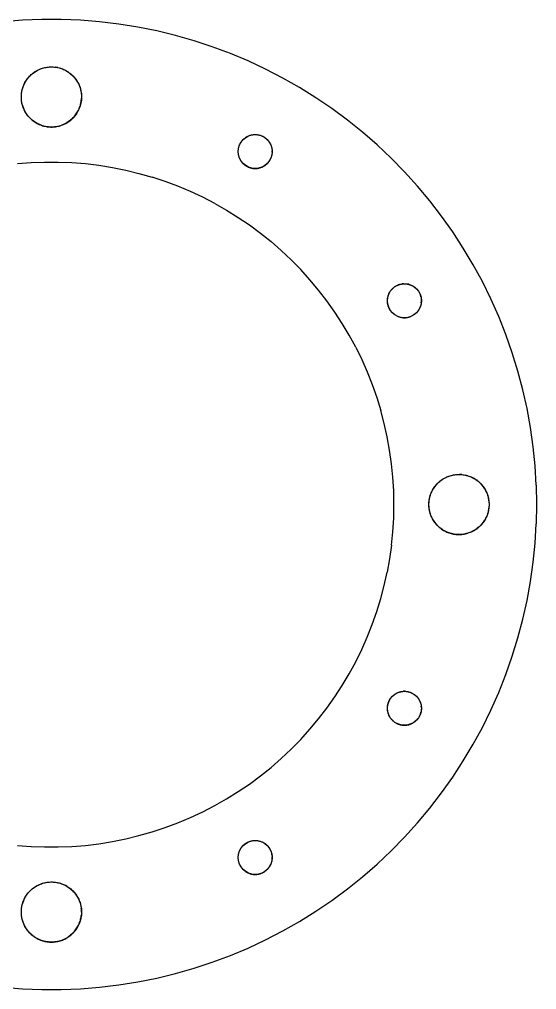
# Model space of a CAD drawing. Header units: millimetres. Extents: x -65 to 200, y -225 to 50.
# Drawn here: x -3.3 to 50, y -50 to 50 of the extents above; entities that cross this region are included whole.
import ezdxf

# ---------------------------------------------------------------- set-up
doc = ezdxf.new("R2010")
doc.units = ezdxf.units.MM
doc.layers.add('TOP_XY', color=7, linetype='Continuous')

msp = doc.modelspace()

# ---------------------------------------------------------------- linework, layer by layer
for centre, radius in [((0, 42), 3.1), ((21, 36.373), 1.75), ((36.373, 21), 1.75), ((42, 0), 3.1), ((36.373, -21), 1.75), ((21, -36.373), 1.75), ((0, -42), 3.1)]:
    msp.add_circle(centre, radius)
at = {"layer": 'TOP_XY'}
for p, q in [((-0.994, 49.99), (-2.981, 49.911)), ((0.994, 49.99), (-0.994, 49.99)), ((2.981, 49.911), (0.994, 49.99)), ((-2.981, 49.911), (-4.963, 49.753)), ((4.963, 49.753), (2.981, 49.911)), ((6.937, 49.516), (4.963, 49.753)), ((8.9, 49.202), (6.937, 49.516)), ((10.849, 48.809), (8.9, 49.202)), ((12.781, 48.339), (10.849, 48.809)), ((14.693, 47.793), (12.781, 48.339)), ((16.581, 47.171), (14.693, 47.793)), ((18.443, 46.474), (16.581, 47.171)), ((20.276, 45.704), (18.443, 46.474)), ((-0.911, 44.963), (-0.792, 44.997)), ((-0.792, 44.997), (-0.673, 45.026)), ((-0.673, 45.026), (-0.552, 45.05)), ((-0.552, 45.05), (-0.43, 45.07)), ((-0.43, 45.07), (-0.308, 45.085)), ((-0.308, 45.085), (-0.185, 45.094)), ((-0.185, 45.094), (-0.062, 45.099)), ((-0.062, 45.099), (0.062, 45.099)), ((0.062, 45.099), (0.185, 45.094)), ((0.185, 45.094), (0.308, 45.085)), ((0.308, 45.085), (0.43, 45.07)), ((0.552, 45.05), (0.43, 45.07)), ((0.673, 45.026), (0.552, 45.05)), ((0.673, 45.026), (0.792, 44.997)), ((0.792, 44.997), (0.911, 44.963)), ((22.077, 44.862), (20.276, 45.704)), ((-2.418, 43.94), (-2.339, 44.034)), ((-2.339, 44.034), (-2.256, 44.126)), ((-2.256, 44.126), (-2.17, 44.214)), ((-2.17, 44.214), (-2.08, 44.298)), ((-2.08, 44.298), (-1.987, 44.379)), ((-1.987, 44.379), (-1.891, 44.456)), ((-1.891, 44.456), (-1.792, 44.53)), ((-1.792, 44.53), (-1.69, 44.599)), ((-1.69, 44.599), (-1.585, 44.664)), ((-1.585, 44.664), (-1.478, 44.725)), ((-1.478, 44.725), (-1.369, 44.781)), ((-1.369, 44.781), (-1.257, 44.834)), ((-1.257, 44.834), (-1.143, 44.881)), ((-1.143, 44.881), (-1.028, 44.925)), ((-1.028, 44.925), (-0.911, 44.963)), ((0.911, 44.963), (1.028, 44.925)), ((1.028, 44.925), (1.143, 44.881)), ((1.143, 44.881), (1.257, 44.834)), ((1.257, 44.834), (1.369, 44.781)), ((1.369, 44.781), (1.478, 44.725)), ((1.478, 44.725), (1.585, 44.664)), ((1.585, 44.664), (1.69, 44.599)), ((1.69, 44.599), (1.792, 44.53)), ((1.792, 44.53), (1.891, 44.456)), ((1.891, 44.456), (1.987, 44.379)), ((1.987, 44.379), (2.08, 44.298)), ((2.08, 44.298), (2.17, 44.214)), ((2.17, 44.214), (2.256, 44.126)), ((2.256, 44.126), (2.339, 44.034)), ((2.339, 44.034), (2.418, 43.94)), ((23.843, 43.949), (22.077, 44.862)), ((-2.944, 42.97), (-2.904, 43.086)), ((-2.904, 43.086), (-2.858, 43.201)), ((-2.858, 43.201), (-2.808, 43.313)), ((-2.808, 43.313), (-2.754, 43.424)), ((-2.754, 43.424), (-2.695, 43.532)), ((-2.695, 43.532), (-2.632, 43.638)), ((-2.632, 43.638), (-2.565, 43.741)), ((-2.565, 43.741), (-2.493, 43.842)), ((-2.493, 43.842), (-2.418, 43.94)), ((2.418, 43.94), (2.493, 43.842)), ((2.493, 43.842), (2.565, 43.741)), ((2.565, 43.741), (2.632, 43.638)), ((2.632, 43.638), (2.695, 43.532)), ((2.695, 43.532), (2.754, 43.424)), ((2.754, 43.424), (2.808, 43.313)), ((2.808, 43.313), (2.858, 43.201)), ((2.858, 43.201), (2.904, 43.086)), ((2.904, 43.086), (2.944, 42.97)), ((25.572, 42.966), (23.843, 43.949)), ((-3.1, 42), (-3.098, 42.123)), ((-3.098, 41.877), (-3.1, 42)), ((-3.098, 42.123), (-3.09, 42.246)), ((-3.09, 42.246), (-3.078, 42.369)), ((-3.078, 42.369), (-3.061, 42.491)), ((-3.061, 42.491), (-3.039, 42.612)), ((-3.039, 42.612), (-3.012, 42.733)), ((-3.012, 42.733), (-2.981, 42.852)), ((-2.981, 42.852), (-2.944, 42.97)), ((2.944, 42.97), (2.981, 42.852)), ((2.981, 42.852), (3.012, 42.733)), ((3.012, 42.733), (3.039, 42.612)), ((3.039, 42.612), (3.061, 42.491)), ((3.061, 42.491), (3.078, 42.369)), ((3.078, 42.369), (3.09, 42.246)), ((3.09, 42.246), (3.098, 42.123)), ((3.098, 42.123), (3.1, 42)), ((3.1, 42), (3.098, 41.877)), ((27.26, 41.915), (25.572, 42.966)), ((-3.09, 41.754), (-3.098, 41.877)), ((-3.078, 41.631), (-3.09, 41.754)), ((-3.061, 41.509), (-3.078, 41.631)), ((-3.039, 41.388), (-3.061, 41.509)), ((-3.012, 41.267), (-3.039, 41.388)), ((-2.981, 41.148), (-3.012, 41.267)), ((-2.944, 41.03), (-2.981, 41.148)), ((-2.904, 40.914), (-2.944, 41.03)), ((2.904, 40.914), (2.944, 41.03)), ((2.944, 41.03), (2.981, 41.148)), ((2.981, 41.148), (3.012, 41.267)), ((3.012, 41.267), (3.039, 41.388)), ((3.039, 41.388), (3.061, 41.509)), ((3.061, 41.509), (3.078, 41.631)), ((3.078, 41.631), (3.09, 41.754)), ((3.09, 41.754), (3.098, 41.877)), ((28.905, 40.799), (27.26, 41.915)), ((-2.858, 40.799), (-2.904, 40.914)), ((-2.808, 40.687), (-2.858, 40.799)), ((-2.754, 40.576), (-2.808, 40.687)), ((-2.695, 40.468), (-2.754, 40.576)), ((-2.632, 40.362), (-2.695, 40.468)), ((-2.565, 40.259), (-2.632, 40.362)), ((-2.493, 40.158), (-2.565, 40.259)), ((-2.418, 40.06), (-2.493, 40.158)), ((-2.339, 39.966), (-2.418, 40.06)), ((2.339, 39.966), (2.418, 40.06)), ((2.418, 40.06), (2.493, 40.158)), ((2.493, 40.158), (2.565, 40.259)), ((2.565, 40.259), (2.632, 40.362)), ((2.632, 40.362), (2.695, 40.468)), ((2.695, 40.468), (2.754, 40.576)), ((2.754, 40.576), (2.808, 40.687)), ((2.808, 40.687), (2.858, 40.799)), ((2.858, 40.799), (2.904, 40.914)), ((30.504, 39.617), (28.905, 40.799)), ((-2.256, 39.874), (-2.339, 39.966)), ((-2.256, 39.874), (-2.17, 39.786)), ((-2.17, 39.786), (-2.08, 39.702)), ((-2.08, 39.702), (-1.987, 39.621)), ((-1.987, 39.621), (-1.891, 39.544)), ((-1.891, 39.544), (-1.792, 39.47)), ((-1.792, 39.47), (-1.69, 39.401)), ((-1.69, 39.401), (-1.585, 39.336)), ((-1.585, 39.336), (-1.478, 39.275)), ((-1.478, 39.275), (-1.369, 39.219)), ((-1.369, 39.219), (-1.257, 39.166)), ((-1.257, 39.166), (-1.143, 39.119)), ((-1.143, 39.119), (-1.028, 39.075)), ((-1.028, 39.075), (-0.911, 39.037)), ((-0.911, 39.037), (-0.792, 39.003)), ((-0.792, 39.003), (-0.673, 38.974)), ((0.673, 38.974), (0.792, 39.003)), ((0.792, 39.003), (0.911, 39.037)), ((0.911, 39.037), (1.028, 39.075)), ((1.028, 39.075), (1.143, 39.119)), ((1.143, 39.119), (1.257, 39.166)), ((1.257, 39.166), (1.369, 39.219)), ((1.369, 39.219), (1.478, 39.275)), ((1.478, 39.275), (1.585, 39.336)), ((1.585, 39.336), (1.69, 39.401)), ((1.69, 39.401), (1.792, 39.47)), ((1.792, 39.47), (1.891, 39.544)), ((1.891, 39.544), (1.987, 39.621)), ((1.987, 39.621), (2.08, 39.702)), ((2.08, 39.702), (2.17, 39.786)), ((2.17, 39.786), (2.256, 39.874)), ((2.256, 39.874), (2.339, 39.966)), ((32.055, 38.373), (30.504, 39.617)), ((-0.673, 38.974), (-0.552, 38.95)), ((-0.552, 38.95), (-0.43, 38.93)), ((-0.43, 38.93), (-0.308, 38.915)), ((-0.308, 38.915), (-0.185, 38.906)), ((-0.185, 38.906), (-0.062, 38.901)), ((-0.062, 38.901), (0.062, 38.901)), ((0.062, 38.901), (0.185, 38.906)), ((0.185, 38.906), (0.308, 38.915)), ((0.308, 38.915), (0.43, 38.93)), ((0.43, 38.93), (0.552, 38.95)), ((0.552, 38.95), (0.673, 38.974)), ((20.29, 37.973), (20.354, 38)), ((20.354, 38), (20.42, 38.024)), ((20.42, 38.024), (20.486, 38.046)), ((20.486, 38.046), (20.553, 38.065)), ((20.553, 38.065), (20.62, 38.081)), ((20.62, 38.081), (20.689, 38.095)), ((20.689, 38.095), (20.757, 38.106)), ((20.757, 38.106), (20.826, 38.114)), ((20.826, 38.114), (20.896, 38.12)), ((20.896, 38.12), (20.965, 38.123)), ((20.965, 38.123), (21.035, 38.123)), ((21.035, 38.123), (21.104, 38.12)), ((21.104, 38.12), (21.174, 38.114)), ((21.174, 38.114), (21.243, 38.106)), ((21.243, 38.106), (21.311, 38.095)), ((21.311, 38.095), (21.38, 38.081)), ((21.38, 38.081), (21.447, 38.065)), ((21.447, 38.065), (21.514, 38.046)), ((21.514, 38.046), (21.58, 38.024)), ((21.58, 38.024), (21.646, 38)), ((21.646, 38), (21.71, 37.973)), ((33.555, 37.068), (32.055, 38.373)), ((19.361, 36.986), (19.387, 37.051)), ((19.387, 37.051), (19.415, 37.114)), ((19.415, 37.114), (19.446, 37.177)), ((19.446, 37.177), (19.479, 37.238)), ((19.479, 37.238), (19.514, 37.298)), ((19.514, 37.298), (19.552, 37.356)), ((19.552, 37.356), (19.592, 37.413)), ((19.592, 37.413), (19.635, 37.468)), ((19.635, 37.468), (19.68, 37.521)), ((19.68, 37.521), (19.726, 37.573)), ((19.726, 37.573), (19.775, 37.623)), ((19.775, 37.623), (19.826, 37.67)), ((19.826, 37.67), (19.878, 37.716)), ((19.878, 37.716), (19.932, 37.76)), ((19.932, 37.76), (19.988, 37.801)), ((19.988, 37.801), (20.046, 37.84)), ((20.046, 37.84), (20.105, 37.877)), ((20.105, 37.877), (20.165, 37.911)), ((20.165, 37.911), (20.227, 37.943)), ((20.227, 37.943), (20.29, 37.973)), ((21.71, 37.973), (21.773, 37.943)), ((21.773, 37.943), (21.835, 37.911)), ((21.835, 37.911), (21.895, 37.877)), ((21.895, 37.877), (21.954, 37.84)), ((21.954, 37.84), (22.012, 37.801)), ((22.012, 37.801), (22.068, 37.76)), ((22.068, 37.76), (22.122, 37.716)), ((22.122, 37.716), (22.174, 37.67)), ((22.174, 37.67), (22.225, 37.623)), ((22.225, 37.623), (22.274, 37.573)), ((22.274, 37.573), (22.32, 37.521)), ((22.32, 37.521), (22.365, 37.468)), ((22.365, 37.468), (22.408, 37.413)), ((22.408, 37.413), (22.448, 37.356)), ((22.448, 37.356), (22.486, 37.298)), ((22.486, 37.298), (22.521, 37.238)), ((22.521, 37.238), (22.554, 37.177)), ((22.554, 37.177), (22.585, 37.114)), ((22.585, 37.114), (22.613, 37.051)), ((22.613, 37.051), (22.639, 36.986)), ((35.002, 35.705), (33.555, 37.068)), ((19.25, 36.373), (19.251, 36.443)), ((19.251, 36.303), (19.25, 36.373)), ((19.251, 36.443), (19.256, 36.512)), ((19.256, 36.234), (19.251, 36.303)), ((19.256, 36.512), (19.262, 36.581)), ((19.262, 36.165), (19.256, 36.234)), ((19.262, 36.581), (19.272, 36.65)), ((19.272, 36.096), (19.262, 36.165)), ((19.272, 36.65), (19.284, 36.719)), ((19.284, 36.027), (19.272, 36.096)), ((19.284, 36.719), (19.3, 36.787)), ((19.3, 35.959), (19.284, 36.027)), ((19.3, 36.787), (19.317, 36.854)), ((19.317, 36.854), (19.338, 36.92)), ((19.338, 36.92), (19.361, 36.986)), ((22.639, 36.986), (22.662, 36.92)), ((22.662, 36.92), (22.683, 36.854)), ((22.683, 36.854), (22.7, 36.787)), ((22.7, 36.787), (22.716, 36.719)), ((22.716, 36.027), (22.7, 35.959)), ((22.716, 36.719), (22.728, 36.65)), ((22.728, 36.096), (22.716, 36.027)), ((22.728, 36.65), (22.738, 36.581)), ((22.738, 36.165), (22.728, 36.096)), ((22.738, 36.581), (22.744, 36.512)), ((22.744, 36.234), (22.738, 36.165)), ((22.744, 36.512), (22.749, 36.443)), ((22.749, 36.303), (22.744, 36.234)), ((22.75, 36.373), (22.749, 36.443)), ((22.749, 36.303), (22.75, 36.373)), ((-3.504, 35.126), (-2.104, 35.237)), ((-2.104, 35.237), (-0.702, 35.293)), ((-0.702, 35.293), (0.702, 35.293)), ((0.702, 35.293), (2.104, 35.237)), ((2.104, 35.237), (3.504, 35.126)), ((3.504, 35.126), (4.897, 34.959)), ((19.317, 35.892), (19.3, 35.959)), ((19.338, 35.826), (19.317, 35.892)), ((19.361, 35.76), (19.338, 35.826)), ((19.387, 35.695), (19.361, 35.76)), ((19.415, 35.632), (19.387, 35.695)), ((19.446, 35.569), (19.415, 35.632)), ((19.479, 35.508), (19.446, 35.569)), ((19.514, 35.448), (19.479, 35.508)), ((19.552, 35.39), (19.514, 35.448)), ((19.592, 35.333), (19.552, 35.39)), ((19.635, 35.278), (19.592, 35.333)), ((19.68, 35.225), (19.635, 35.278)), ((19.726, 35.173), (19.68, 35.225)), ((19.726, 35.173), (19.775, 35.123)), ((19.775, 35.123), (19.826, 35.076)), ((19.826, 35.076), (19.878, 35.03)), ((19.878, 35.03), (19.932, 34.986)), ((22.068, 34.986), (22.122, 35.03)), ((22.122, 35.03), (22.174, 35.076)), ((22.174, 35.076), (22.225, 35.123)), ((22.225, 35.123), (22.274, 35.173)), ((22.274, 35.173), (22.32, 35.225)), ((22.32, 35.225), (22.365, 35.278)), ((22.365, 35.278), (22.408, 35.333)), ((22.408, 35.333), (22.448, 35.39)), ((22.448, 35.39), (22.486, 35.448)), ((22.486, 35.448), (22.521, 35.508)), ((22.554, 35.569), (22.521, 35.508)), ((22.585, 35.632), (22.554, 35.569)), ((22.613, 35.695), (22.585, 35.632)), ((22.639, 35.76), (22.613, 35.695)), ((22.662, 35.826), (22.639, 35.76)), ((22.683, 35.892), (22.662, 35.826)), ((22.7, 35.959), (22.683, 35.892)), ((36.394, 34.285), (35.002, 35.705)), ((4.897, 34.959), (6.283, 34.736)), ((6.283, 34.736), (7.659, 34.459)), ((7.659, 34.459), (9.023, 34.127)), ((9.023, 34.127), (10.373, 33.742)), ((19.932, 34.986), (19.988, 34.945)), ((19.988, 34.945), (20.046, 34.906)), ((20.046, 34.906), (20.105, 34.869)), ((20.105, 34.869), (20.165, 34.835)), ((20.165, 34.835), (20.227, 34.803)), ((20.227, 34.803), (20.29, 34.773)), ((20.29, 34.773), (20.354, 34.746)), ((20.354, 34.746), (20.42, 34.722)), ((20.42, 34.722), (20.486, 34.7)), ((20.486, 34.7), (20.553, 34.681)), ((20.553, 34.681), (20.62, 34.665)), ((20.62, 34.665), (20.689, 34.651)), ((20.689, 34.651), (20.757, 34.64)), ((20.757, 34.64), (20.826, 34.632)), ((20.826, 34.632), (20.896, 34.626)), ((20.896, 34.626), (20.965, 34.623)), ((20.965, 34.623), (21.035, 34.623)), ((21.035, 34.623), (21.104, 34.626)), ((21.104, 34.626), (21.174, 34.632)), ((21.174, 34.632), (21.243, 34.64)), ((21.243, 34.64), (21.311, 34.651)), ((21.311, 34.651), (21.38, 34.665)), ((21.38, 34.665), (21.447, 34.681)), ((21.447, 34.681), (21.514, 34.7)), ((21.514, 34.7), (21.58, 34.722)), ((21.58, 34.722), (21.646, 34.746)), ((21.646, 34.746), (21.71, 34.773)), ((21.71, 34.773), (21.773, 34.803)), ((21.773, 34.803), (21.835, 34.835)), ((21.835, 34.835), (21.895, 34.869)), ((21.895, 34.869), (21.954, 34.906)), ((21.954, 34.906), (22.012, 34.945)), ((22.012, 34.945), (22.068, 34.986)), ((37.728, 32.811), (36.394, 34.285)), ((11.706, 33.302), (10.373, 33.742)), ((13.021, 32.811), (11.706, 33.302)), ((14.315, 32.267), (13.021, 32.811)), ((15.587, 31.673), (14.315, 32.267)), ((39.003, 31.285), (37.728, 32.811)), ((16.833, 31.028), (15.587, 31.673)), ((16.833, 31.028), (18.054, 30.334)), ((40.216, 29.71), (39.003, 31.285)), ((18.054, 30.334), (19.245, 29.592)), ((19.245, 29.592), (20.407, 28.804)), ((41.365, 28.088), (40.216, 29.71)), ((20.407, 28.804), (21.536, 27.97)), ((42.449, 26.421), (41.365, 28.088)), ((21.536, 27.97), (22.631, 27.091)), ((22.631, 27.091), (23.69, 26.17)), ((23.69, 26.17), (24.711, 25.208)), ((43.466, 24.712), (42.449, 26.421)), ((25.694, 24.205), (24.711, 25.208)), ((26.636, 23.165), (25.694, 24.205)), ((44.414, 22.965), (43.466, 24.712)), ((27.536, 22.087), (26.636, 23.165)), ((28.392, 20.975), (27.536, 22.087)), ((34.925, 21.983), (34.966, 22.04)), ((34.966, 22.04), (35.008, 22.095)), ((35.008, 22.095), (35.053, 22.148)), ((35.053, 22.148), (35.099, 22.2)), ((35.099, 22.2), (35.148, 22.25)), ((35.148, 22.25), (35.199, 22.297)), ((35.199, 22.297), (35.251, 22.343)), ((35.251, 22.343), (35.305, 22.387)), ((35.305, 22.387), (35.361, 22.428)), ((35.361, 22.428), (35.419, 22.467)), ((35.419, 22.467), (35.478, 22.504)), ((35.539, 22.538), (35.478, 22.504)), ((35.539, 22.538), (35.6, 22.57)), ((35.6, 22.57), (35.663, 22.6)), ((35.663, 22.6), (35.728, 22.627)), ((35.793, 22.651), (35.728, 22.627)), ((35.859, 22.673), (35.793, 22.651)), ((35.859, 22.673), (35.926, 22.692)), ((35.926, 22.692), (35.993, 22.708)), ((35.993, 22.708), (36.062, 22.722)), ((36.062, 22.722), (36.13, 22.733)), ((36.199, 22.741), (36.13, 22.733)), ((36.269, 22.747), (36.199, 22.741)), ((36.269, 22.747), (36.338, 22.75)), ((36.338, 22.75), (36.408, 22.75)), ((36.408, 22.75), (36.477, 22.747)), ((36.477, 22.747), (36.547, 22.741)), ((36.547, 22.741), (36.616, 22.733)), ((36.616, 22.733), (36.685, 22.722)), ((36.753, 22.708), (36.685, 22.722)), ((36.82, 22.692), (36.753, 22.708)), ((36.82, 22.692), (36.887, 22.673)), ((36.887, 22.673), (36.953, 22.651)), ((36.953, 22.651), (37.019, 22.627)), ((37.019, 22.627), (37.083, 22.6)), ((37.083, 22.6), (37.146, 22.57)), ((37.146, 22.57), (37.208, 22.538)), ((37.268, 22.504), (37.208, 22.538)), ((37.327, 22.467), (37.268, 22.504)), ((37.327, 22.467), (37.385, 22.428)), ((37.385, 22.428), (37.441, 22.387)), ((37.441, 22.387), (37.495, 22.343)), ((37.495, 22.343), (37.547, 22.297)), ((37.547, 22.297), (37.598, 22.25)), ((37.598, 22.25), (37.647, 22.2)), ((37.647, 22.2), (37.694, 22.148)), ((37.694, 22.148), (37.738, 22.095)), ((37.781, 22.04), (37.738, 22.095)), ((37.821, 21.983), (37.781, 22.04)), ((45.292, 21.181), (44.414, 22.965)), ((34.623, 21), (34.624, 21.07)), ((34.624, 20.93), (34.623, 21)), ((34.624, 21.07), (34.629, 21.139)), ((34.629, 21.139), (34.636, 21.208)), ((34.636, 21.208), (34.645, 21.277)), ((34.645, 21.277), (34.658, 21.346)), ((34.658, 21.346), (34.673, 21.414)), ((34.673, 21.414), (34.69, 21.481)), ((34.69, 21.481), (34.711, 21.547)), ((34.711, 21.547), (34.734, 21.613)), ((34.734, 21.613), (34.76, 21.678)), ((34.76, 21.678), (34.788, 21.741)), ((34.788, 21.741), (34.819, 21.804)), ((34.819, 21.804), (34.852, 21.865)), ((34.852, 21.865), (34.887, 21.925)), ((34.887, 21.925), (34.925, 21.983)), ((37.821, 21.983), (37.859, 21.925)), ((37.859, 21.925), (37.894, 21.865)), ((37.894, 21.865), (37.928, 21.804)), ((37.928, 21.804), (37.958, 21.741)), ((37.958, 21.741), (37.987, 21.678)), ((37.987, 21.678), (38.012, 21.613)), ((38.012, 21.613), (38.035, 21.547)), ((38.056, 21.481), (38.035, 21.547)), ((38.073, 21.414), (38.056, 21.481)), ((38.073, 21.414), (38.089, 21.346)), ((38.089, 21.346), (38.101, 21.277)), ((38.101, 21.277), (38.111, 21.208)), ((38.111, 21.208), (38.118, 21.139)), ((38.118, 21.139), (38.122, 21.07)), ((38.123, 21), (38.122, 21.07)), ((38.122, 20.93), (38.123, 21)), ((46.098, 19.364), (45.292, 21.181)), ((29.204, 19.83), (28.392, 20.975)), ((34.629, 20.861), (34.624, 20.93)), ((34.636, 20.792), (34.629, 20.861)), ((34.645, 20.723), (34.636, 20.792)), ((34.658, 20.654), (34.645, 20.723)), ((34.673, 20.586), (34.658, 20.654)), ((34.69, 20.519), (34.673, 20.586)), ((34.711, 20.453), (34.69, 20.519)), ((34.734, 20.387), (34.711, 20.453)), ((34.76, 20.322), (34.734, 20.387)), ((34.788, 20.259), (34.76, 20.322)), ((34.819, 20.196), (34.788, 20.259)), ((34.852, 20.135), (34.819, 20.196)), ((34.887, 20.075), (34.852, 20.135)), ((34.925, 20.017), (34.887, 20.075)), ((34.966, 19.96), (34.925, 20.017)), ((37.821, 20.017), (37.781, 19.96)), ((37.859, 20.075), (37.821, 20.017)), ((37.894, 20.135), (37.859, 20.075)), ((37.928, 20.196), (37.894, 20.135)), ((37.958, 20.259), (37.928, 20.196)), ((37.958, 20.259), (37.987, 20.322)), ((37.987, 20.322), (38.012, 20.387)), ((38.035, 20.453), (38.012, 20.387)), ((38.056, 20.519), (38.035, 20.453)), ((38.073, 20.586), (38.056, 20.519)), ((38.089, 20.654), (38.073, 20.586)), ((38.101, 20.723), (38.089, 20.654)), ((38.111, 20.792), (38.101, 20.723)), ((38.111, 20.792), (38.118, 20.861)), ((38.118, 20.861), (38.122, 20.93)), ((29.969, 18.653), (29.204, 19.83)), ((35.008, 19.905), (34.966, 19.96)), ((35.053, 19.852), (35.008, 19.905)), ((35.099, 19.8), (35.053, 19.852)), ((35.099, 19.8), (35.148, 19.75)), ((35.148, 19.75), (35.199, 19.703)), ((35.199, 19.703), (35.251, 19.657)), ((35.251, 19.657), (35.305, 19.613)), ((35.305, 19.613), (35.361, 19.572)), ((35.361, 19.572), (35.419, 19.533)), ((35.419, 19.533), (35.478, 19.496)), ((35.478, 19.496), (35.539, 19.462)), ((35.539, 19.462), (35.6, 19.43)), ((35.6, 19.43), (35.663, 19.4)), ((35.663, 19.4), (35.728, 19.373)), ((35.728, 19.373), (35.793, 19.349)), ((35.793, 19.349), (35.859, 19.327)), ((35.859, 19.327), (35.926, 19.308)), ((35.926, 19.308), (35.993, 19.292)), ((35.993, 19.292), (36.062, 19.278)), ((36.062, 19.278), (36.13, 19.267)), ((36.13, 19.267), (36.199, 19.259)), ((36.199, 19.259), (36.269, 19.253)), ((36.269, 19.253), (36.338, 19.25)), ((36.338, 19.25), (36.408, 19.25)), ((36.408, 19.25), (36.477, 19.253)), ((36.477, 19.253), (36.547, 19.259)), ((36.547, 19.259), (36.616, 19.267)), ((36.616, 19.267), (36.685, 19.278)), ((36.685, 19.278), (36.753, 19.292)), ((36.753, 19.292), (36.82, 19.308)), ((36.82, 19.308), (36.887, 19.327)), ((36.887, 19.327), (36.953, 19.349)), ((36.953, 19.349), (37.019, 19.373)), ((37.019, 19.373), (37.083, 19.4)), ((37.083, 19.4), (37.146, 19.43)), ((37.146, 19.43), (37.208, 19.462)), ((37.208, 19.462), (37.268, 19.496)), ((37.327, 19.533), (37.268, 19.496)), ((37.385, 19.572), (37.327, 19.533)), ((37.385, 19.572), (37.441, 19.613)), ((37.441, 19.613), (37.495, 19.657)), ((37.547, 19.703), (37.495, 19.657)), ((37.598, 19.75), (37.547, 19.703)), ((37.647, 19.8), (37.598, 19.75)), ((37.694, 19.852), (37.647, 19.8)), ((37.694, 19.852), (37.738, 19.905)), ((37.738, 19.905), (37.781, 19.96)), ((46.832, 17.516), (46.098, 19.364)), ((30.687, 17.447), (29.969, 18.653)), ((31.356, 16.213), (30.687, 17.447)), ((47.491, 15.64), (46.832, 17.516)), ((31.356, 16.213), (31.976, 14.954)), ((48.075, 13.739), (47.491, 15.64)), ((31.976, 14.954), (32.545, 13.671)), ((32.545, 13.671), (33.063, 12.366)), ((48.583, 11.817), (48.075, 13.739)), ((33.063, 12.366), (33.529, 11.042)), ((33.529, 11.042), (33.941, 9.7)), ((49.015, 9.876), (48.583, 11.817)), ((34.3, 8.343), (33.941, 9.7)), ((49.369, 7.92), (49.015, 9.876)), ((34.604, 6.973), (34.3, 8.343)), ((49.645, 5.951), (49.369, 7.92)), ((34.854, 5.591), (34.604, 6.973)), ((35.049, 4.201), (34.854, 5.591)), ((49.842, 3.973), (49.645, 5.951)), ((35.188, 2.805), (35.049, 4.201)), ((41.208, 2.997), (41.327, 3.026)), ((41.327, 3.026), (41.448, 3.05)), ((41.448, 3.05), (41.57, 3.07)), ((41.57, 3.07), (41.692, 3.085)), ((41.692, 3.085), (41.815, 3.094)), ((41.815, 3.094), (41.938, 3.099)), ((41.938, 3.099), (42.062, 3.099)), ((42.185, 3.094), (42.062, 3.099)), ((42.308, 3.085), (42.185, 3.094)), ((42.308, 3.085), (42.43, 3.07)), ((42.43, 3.07), (42.552, 3.05)), ((42.552, 3.05), (42.673, 3.026)), ((42.792, 2.997), (42.673, 3.026)), ((49.96, 1.988), (49.842, 3.973)), ((35.272, 1.403), (35.188, 2.805)), ((39.582, 1.94), (39.661, 2.034)), ((39.661, 2.034), (39.744, 2.126)), ((39.744, 2.126), (39.83, 2.214)), ((39.83, 2.214), (39.92, 2.298)), ((39.92, 2.298), (40.013, 2.379)), ((40.013, 2.379), (40.109, 2.456)), ((40.109, 2.456), (40.208, 2.53)), ((40.208, 2.53), (40.31, 2.599)), ((40.31, 2.599), (40.415, 2.664)), ((40.415, 2.664), (40.522, 2.725)), ((40.522, 2.725), (40.631, 2.781)), ((40.631, 2.781), (40.743, 2.834)), ((40.743, 2.834), (40.857, 2.881)), ((40.857, 2.881), (40.972, 2.925)), ((40.972, 2.925), (41.089, 2.963)), ((41.089, 2.963), (41.208, 2.997)), ((42.911, 2.963), (42.792, 2.997)), ((42.911, 2.963), (43.028, 2.925)), ((43.028, 2.925), (43.143, 2.881)), ((43.143, 2.881), (43.257, 2.834)), ((43.257, 2.834), (43.369, 2.781)), ((43.478, 2.725), (43.369, 2.781)), ((43.585, 2.664), (43.478, 2.725)), ((43.585, 2.664), (43.69, 2.599)), ((43.69, 2.599), (43.792, 2.53)), ((43.792, 2.53), (43.891, 2.456)), ((43.987, 2.379), (43.891, 2.456)), ((44.08, 2.298), (43.987, 2.379)), ((44.17, 2.214), (44.08, 2.298)), ((44.256, 2.126), (44.17, 2.214)), ((44.256, 2.126), (44.339, 2.034)), ((44.339, 2.034), (44.418, 1.94)), ((35.3, 0), (35.272, 1.403)), ((39.056, 0.97), (39.096, 1.086)), ((39.096, 1.086), (39.142, 1.201)), ((39.142, 1.201), (39.192, 1.313)), ((39.192, 1.313), (39.246, 1.424)), ((39.246, 1.424), (39.305, 1.532)), ((39.305, 1.532), (39.368, 1.638)), ((39.368, 1.638), (39.435, 1.741)), ((39.435, 1.741), (39.507, 1.842)), ((39.507, 1.842), (39.582, 1.94)), ((44.418, 1.94), (44.493, 1.842)), ((44.493, 1.842), (44.565, 1.741)), ((44.565, 1.741), (44.632, 1.638)), ((44.632, 1.638), (44.695, 1.532)), ((44.754, 1.424), (44.695, 1.532)), ((44.808, 1.313), (44.754, 1.424)), ((44.808, 1.313), (44.858, 1.201)), ((44.858, 1.201), (44.904, 1.086)), ((44.904, 1.086), (44.944, 0.97)), ((49.96, 1.988), (50, 0)), ((35.272, -1.403), (35.3, 0)), ((38.9, 0), (38.902, 0.123)), ((38.902, -0.123), (38.9, 0)), ((38.902, 0.123), (38.91, 0.246)), ((38.91, 0.246), (38.922, 0.369)), ((38.922, 0.369), (38.939, 0.491)), ((38.939, 0.491), (38.961, 0.612)), ((38.961, 0.612), (38.988, 0.733)), ((38.988, 0.733), (39.019, 0.852)), ((39.019, 0.852), (39.056, 0.97)), ((44.944, 0.97), (44.981, 0.852)), ((44.981, 0.852), (45.012, 0.733)), ((45.012, 0.733), (45.039, 0.612)), ((45.061, 0.491), (45.039, 0.612)), ((45.078, 0.369), (45.061, 0.491)), ((45.078, 0.369), (45.09, 0.246)), ((45.09, 0.246), (45.098, 0.123)), ((45.098, 0.123), (45.1, 0)), ((45.1, 0), (45.098, -0.123)), ((50, 0), (49.96, -1.988)), ((38.91, -0.246), (38.902, -0.123)), ((38.922, -0.369), (38.91, -0.246)), ((38.939, -0.491), (38.922, -0.369)), ((38.961, -0.612), (38.939, -0.491)), ((38.988, -0.733), (38.961, -0.612)), ((39.019, -0.852), (38.988, -0.733)), ((39.056, -0.97), (39.019, -0.852)), ((39.096, -1.086), (39.056, -0.97)), ((44.944, -0.97), (44.904, -1.086)), ((44.981, -0.852), (44.944, -0.97)), ((45.012, -0.733), (44.981, -0.852)), ((45.039, -0.612), (45.012, -0.733)), ((45.039, -0.612), (45.061, -0.491)), ((45.061, -0.491), (45.078, -0.369)), ((45.09, -0.246), (45.078, -0.369)), ((45.098, -0.123), (45.09, -0.246)), ((35.188, -2.805), (35.272, -1.403)), ((39.142, -1.201), (39.096, -1.086)), ((39.192, -1.313), (39.142, -1.201)), ((39.246, -1.424), (39.192, -1.313)), ((39.305, -1.532), (39.246, -1.424)), ((39.368, -1.638), (39.305, -1.532)), ((39.435, -1.741), (39.368, -1.638)), ((39.507, -1.842), (39.435, -1.741)), ((39.582, -1.94), (39.507, -1.842)), ((39.661, -2.034), (39.582, -1.94)), ((44.418, -1.94), (44.339, -2.034)), ((44.493, -1.842), (44.418, -1.94)), ((44.565, -1.741), (44.493, -1.842)), ((44.632, -1.638), (44.565, -1.741)), ((44.695, -1.532), (44.632, -1.638)), ((44.695, -1.532), (44.754, -1.424)), ((44.754, -1.424), (44.808, -1.313)), ((44.858, -1.201), (44.808, -1.313)), ((44.904, -1.086), (44.858, -1.201)), ((49.842, -3.973), (49.96, -1.988)), ((35.049, -4.201), (35.188, -2.805)), ((39.744, -2.126), (39.661, -2.034)), ((39.744, -2.126), (39.83, -2.214)), ((39.83, -2.214), (39.92, -2.298)), ((39.92, -2.298), (40.013, -2.379)), ((40.013, -2.379), (40.109, -2.456)), ((40.109, -2.456), (40.208, -2.53)), ((40.208, -2.53), (40.31, -2.599)), ((40.31, -2.599), (40.415, -2.664)), ((40.415, -2.664), (40.522, -2.725)), ((40.522, -2.725), (40.631, -2.781)), ((40.631, -2.781), (40.743, -2.834)), ((40.743, -2.834), (40.857, -2.881)), ((40.857, -2.881), (40.972, -2.925)), ((40.972, -2.925), (41.089, -2.963)), ((41.089, -2.963), (41.208, -2.997)), ((41.208, -2.997), (41.327, -3.026)), ((42.673, -3.026), (42.792, -2.997)), ((42.792, -2.997), (42.911, -2.963)), ((43.028, -2.925), (42.911, -2.963)), ((43.143, -2.881), (43.028, -2.925)), ((43.257, -2.834), (43.143, -2.881)), ((43.369, -2.781), (43.257, -2.834)), ((43.369, -2.781), (43.478, -2.725)), ((43.478, -2.725), (43.585, -2.664)), ((43.69, -2.599), (43.585, -2.664)), ((43.792, -2.53), (43.69, -2.599)), ((43.891, -2.456), (43.792, -2.53)), ((43.987, -2.379), (43.891, -2.456)), ((44.08, -2.298), (43.987, -2.379)), ((44.08, -2.298), (44.17, -2.214)), ((44.17, -2.214), (44.256, -2.126)), ((44.339, -2.034), (44.256, -2.126)), ((41.327, -3.026), (41.448, -3.05)), ((41.448, -3.05), (41.57, -3.07)), ((41.57, -3.07), (41.692, -3.085)), ((41.692, -3.085), (41.815, -3.094)), ((41.815, -3.094), (41.938, -3.099)), ((41.938, -3.099), (42.062, -3.099)), ((42.062, -3.099), (42.185, -3.094)), ((42.185, -3.094), (42.308, -3.085)), ((42.308, -3.085), (42.43, -3.07)), ((42.43, -3.07), (42.552, -3.05)), ((42.552, -3.05), (42.673, -3.026)), ((49.645, -5.951), (49.842, -3.973)), ((35.049, -4.201), (34.854, -5.591)), ((34.854, -5.591), (34.604, -6.973)), ((49.369, -7.92), (49.645, -5.951)), ((34.3, -8.343), (34.604, -6.973)), ((49.015, -9.876), (49.369, -7.92)), ((33.941, -9.7), (34.3, -8.343)), ((33.529, -11.042), (33.941, -9.7)), ((48.583, -11.817), (49.015, -9.876)), ((33.063, -12.366), (33.529, -11.042)), ((48.075, -13.739), (48.583, -11.817)), ((32.545, -13.671), (33.063, -12.366)), ((31.976, -14.954), (32.545, -13.671)), ((47.491, -15.64), (48.075, -13.739)), ((31.356, -16.213), (31.976, -14.954)), ((46.832, -17.516), (47.491, -15.64)), ((30.687, -17.447), (31.356, -16.213)), ((29.969, -18.653), (30.687, -17.447)), ((46.098, -19.364), (46.832, -17.516)), ((29.204, -19.83), (29.969, -18.653)), ((28.392, -20.975), (29.204, -19.83)), ((34.925, -20.017), (34.966, -19.96)), ((34.966, -19.96), (35.008, -19.905)), ((35.008, -19.905), (35.053, -19.852)), ((35.053, -19.852), (35.099, -19.8)), ((35.099, -19.8), (35.148, -19.75)), ((35.148, -19.75), (35.199, -19.703)), ((35.199, -19.703), (35.251, -19.657)), ((35.251, -19.657), (35.305, -19.613)), ((35.305, -19.613), (35.361, -19.572)), ((35.361, -19.572), (35.419, -19.533)), ((35.419, -19.533), (35.478, -19.496)), ((35.478, -19.496), (35.539, -19.462)), ((35.539, -19.462), (35.6, -19.43)), ((35.6, -19.43), (35.663, -19.4)), ((35.663, -19.4), (35.728, -19.373)), ((35.728, -19.373), (35.793, -19.349)), ((35.793, -19.349), (35.859, -19.327)), ((35.859, -19.327), (35.926, -19.308)), ((35.926, -19.308), (35.993, -19.292)), ((35.993, -19.292), (36.062, -19.278)), ((36.062, -19.278), (36.13, -19.267)), ((36.13, -19.267), (36.199, -19.259)), ((36.199, -19.259), (36.269, -19.253)), ((36.338, -19.25), (36.269, -19.253)), ((36.408, -19.25), (36.338, -19.25)), ((36.408, -19.25), (36.477, -19.253)), ((36.477, -19.253), (36.547, -19.259)), ((36.547, -19.259), (36.616, -19.267)), ((36.616, -19.267), (36.685, -19.278)), ((36.685, -19.278), (36.753, -19.292)), ((36.753, -19.292), (36.82, -19.308)), ((36.82, -19.308), (36.887, -19.327)), ((36.887, -19.327), (36.953, -19.349)), ((36.953, -19.349), (37.019, -19.373)), ((37.019, -19.373), (37.083, -19.4)), ((37.083, -19.4), (37.146, -19.43)), ((37.146, -19.43), (37.208, -19.462)), ((37.208, -19.462), (37.268, -19.496)), ((37.268, -19.496), (37.327, -19.533)), ((37.327, -19.533), (37.385, -19.572)), ((37.441, -19.613), (37.385, -19.572)), ((37.495, -19.657), (37.441, -19.613)), ((37.495, -19.657), (37.547, -19.703)), ((37.547, -19.703), (37.598, -19.75)), ((37.598, -19.75), (37.647, -19.8)), ((37.647, -19.8), (37.694, -19.852)), ((37.738, -19.905), (37.694, -19.852)), ((37.781, -19.96), (37.738, -19.905)), ((37.781, -19.96), (37.821, -20.017)), ((45.292, -21.181), (46.098, -19.364)), ((27.536, -22.087), (28.392, -20.975)), ((34.623, -21), (34.624, -20.93)), ((34.624, -20.93), (34.629, -20.861)), ((34.629, -20.861), (34.636, -20.792)), ((34.636, -20.792), (34.645, -20.723)), ((34.645, -20.723), (34.658, -20.654)), ((34.658, -20.654), (34.673, -20.586)), ((34.673, -20.586), (34.69, -20.519)), ((34.69, -20.519), (34.711, -20.453)), ((34.711, -20.453), (34.734, -20.387)), ((34.734, -20.387), (34.76, -20.322)), ((34.76, -20.322), (34.788, -20.259)), ((34.788, -20.259), (34.819, -20.196)), ((34.819, -20.196), (34.852, -20.135)), ((34.852, -20.135), (34.887, -20.075)), ((34.887, -20.075), (34.925, -20.017)), ((37.821, -20.017), (37.859, -20.075)), ((37.859, -20.075), (37.894, -20.135)), ((37.894, -20.135), (37.928, -20.196)), ((37.928, -20.196), (37.958, -20.259)), ((37.987, -20.322), (37.958, -20.259)), ((38.012, -20.387), (37.987, -20.322)), ((38.012, -20.387), (38.035, -20.453)), ((38.035, -20.453), (38.056, -20.519)), ((38.056, -20.519), (38.073, -20.586)), ((38.073, -20.586), (38.089, -20.654)), ((38.089, -20.654), (38.101, -20.723)), ((38.101, -20.723), (38.111, -20.792)), ((38.118, -20.861), (38.111, -20.792)), ((38.122, -20.93), (38.118, -20.861)), ((38.122, -20.93), (38.123, -21)), ((34.624, -21.07), (34.623, -21)), ((34.629, -21.139), (34.624, -21.07)), ((34.636, -21.208), (34.629, -21.139)), ((34.645, -21.277), (34.636, -21.208)), ((34.658, -21.346), (34.645, -21.277)), ((34.673, -21.414), (34.658, -21.346)), ((34.69, -21.481), (34.673, -21.414)), ((34.711, -21.547), (34.69, -21.481)), ((34.734, -21.613), (34.711, -21.547)), ((34.76, -21.678), (34.734, -21.613)), ((34.788, -21.741), (34.76, -21.678)), ((34.819, -21.804), (34.788, -21.741)), ((34.852, -21.865), (34.819, -21.804)), ((34.887, -21.925), (34.852, -21.865)), ((34.925, -21.983), (34.887, -21.925)), ((34.966, -22.04), (34.925, -21.983)), ((37.781, -22.04), (37.821, -21.983)), ((37.859, -21.925), (37.821, -21.983)), ((37.894, -21.865), (37.859, -21.925)), ((37.928, -21.804), (37.894, -21.865)), ((37.958, -21.741), (37.928, -21.804)), ((37.987, -21.678), (37.958, -21.741)), ((38.012, -21.613), (37.987, -21.678)), ((38.035, -21.547), (38.012, -21.613)), ((38.035, -21.547), (38.056, -21.481)), ((38.056, -21.481), (38.073, -21.414)), ((38.089, -21.346), (38.073, -21.414)), ((38.101, -21.277), (38.089, -21.346)), ((38.111, -21.208), (38.101, -21.277)), ((38.118, -21.139), (38.111, -21.208)), ((38.122, -21.07), (38.118, -21.139)), ((38.123, -21), (38.122, -21.07)), ((44.414, -22.965), (45.292, -21.181)), ((26.636, -23.165), (27.536, -22.087)), ((35.008, -22.095), (34.966, -22.04)), ((35.053, -22.148), (35.008, -22.095)), ((35.099, -22.2), (35.053, -22.148)), ((35.148, -22.25), (35.099, -22.2)), ((35.148, -22.25), (35.199, -22.297)), ((35.199, -22.297), (35.251, -22.343)), ((35.251, -22.343), (35.305, -22.387)), ((35.305, -22.387), (35.361, -22.428)), ((35.361, -22.428), (35.419, -22.467)), ((35.419, -22.467), (35.478, -22.504)), ((35.478, -22.504), (35.539, -22.538)), ((35.539, -22.538), (35.6, -22.57)), ((35.6, -22.57), (35.663, -22.6)), ((35.663, -22.6), (35.728, -22.627)), ((35.728, -22.627), (35.793, -22.651)), ((35.793, -22.651), (35.859, -22.673)), ((35.859, -22.673), (35.926, -22.692)), ((35.926, -22.692), (35.993, -22.708)), ((35.993, -22.708), (36.062, -22.722)), ((36.062, -22.722), (36.13, -22.733)), ((36.13, -22.733), (36.199, -22.741)), ((36.199, -22.741), (36.269, -22.747)), ((36.269, -22.747), (36.338, -22.75)), ((36.338, -22.75), (36.408, -22.75)), ((36.408, -22.75), (36.477, -22.747)), ((36.477, -22.747), (36.547, -22.741)), ((36.547, -22.741), (36.616, -22.733)), ((36.616, -22.733), (36.685, -22.722)), ((36.685, -22.722), (36.753, -22.708)), ((36.753, -22.708), (36.82, -22.692)), ((36.82, -22.692), (36.887, -22.673)), ((36.887, -22.673), (36.953, -22.651)), ((36.953, -22.651), (37.019, -22.627)), ((37.019, -22.627), (37.083, -22.6)), ((37.083, -22.6), (37.146, -22.57)), ((37.146, -22.57), (37.208, -22.538)), ((37.208, -22.538), (37.268, -22.504)), ((37.268, -22.504), (37.327, -22.467)), ((37.385, -22.428), (37.327, -22.467)), ((37.441, -22.387), (37.385, -22.428)), ((37.495, -22.343), (37.441, -22.387)), ((37.547, -22.297), (37.495, -22.343)), ((37.598, -22.25), (37.547, -22.297)), ((37.647, -22.2), (37.598, -22.25)), ((37.694, -22.148), (37.647, -22.2)), ((37.694, -22.148), (37.738, -22.095)), ((37.738, -22.095), (37.781, -22.04)), ((43.466, -24.712), (44.414, -22.965)), ((25.694, -24.205), (26.636, -23.165)), ((24.711, -25.208), (25.694, -24.205)), ((42.449, -26.421), (43.466, -24.712)), ((23.69, -26.17), (24.711, -25.208)), ((22.631, -27.091), (23.69, -26.17)), ((41.365, -28.088), (42.449, -26.421)), ((20.407, -28.804), (21.536, -27.97)), ((21.536, -27.97), (22.631, -27.091)), ((19.245, -29.592), (20.407, -28.804)), ((40.216, -29.71), (41.365, -28.088)), ((18.054, -30.334), (19.245, -29.592)), ((39.003, -31.285), (40.216, -29.71)), ((16.833, -31.028), (18.054, -30.334)), ((14.315, -32.267), (15.587, -31.673)), ((15.587, -31.673), (16.833, -31.028)), ((37.728, -32.811), (39.003, -31.285)), ((11.706, -33.302), (13.021, -32.811)), ((13.021, -32.811), (14.315, -32.267)), ((36.394, -34.285), (37.728, -32.811)), ((9.023, -34.127), (10.373, -33.742)), ((10.373, -33.742), (11.706, -33.302)), ((3.504, -35.126), (4.897, -34.959)), ((4.897, -34.959), (6.283, -34.736)), ((6.283, -34.736), (7.659, -34.459)), ((7.659, -34.459), (9.023, -34.127)), ((19.878, -35.03), (19.932, -34.986)), ((19.932, -34.986), (19.988, -34.945)), ((19.988, -34.945), (20.046, -34.906)), ((20.046, -34.906), (20.105, -34.869)), ((20.105, -34.869), (20.165, -34.835)), ((20.165, -34.835), (20.227, -34.803)), ((20.227, -34.803), (20.29, -34.773)), ((20.29, -34.773), (20.354, -34.746)), ((20.354, -34.746), (20.42, -34.722)), ((20.42, -34.722), (20.486, -34.7)), ((20.486, -34.7), (20.553, -34.681)), ((20.553, -34.681), (20.62, -34.665)), ((20.62, -34.665), (20.689, -34.651)), ((20.689, -34.651), (20.757, -34.64)), ((20.757, -34.64), (20.826, -34.632)), ((20.826, -34.632), (20.896, -34.626)), ((20.896, -34.626), (20.965, -34.623)), ((20.965, -34.623), (21.035, -34.623)), ((21.035, -34.623), (21.104, -34.626)), ((21.104, -34.626), (21.174, -34.632)), ((21.174, -34.632), (21.243, -34.64)), ((21.243, -34.64), (21.311, -34.651)), ((21.311, -34.651), (21.38, -34.665)), ((21.38, -34.665), (21.447, -34.681)), ((21.447, -34.681), (21.514, -34.7)), ((21.514, -34.7), (21.58, -34.722)), ((21.58, -34.722), (21.646, -34.746)), ((21.646, -34.746), (21.71, -34.773)), ((21.71, -34.773), (21.773, -34.803)), ((21.773, -34.803), (21.835, -34.835)), ((21.835, -34.835), (21.895, -34.869)), ((21.895, -34.869), (21.954, -34.906)), ((21.954, -34.906), (22.012, -34.945)), ((22.012, -34.945), (22.068, -34.986)), ((22.068, -34.986), (22.122, -35.03)), ((35.002, -35.705), (36.394, -34.285)), ((-3.504, -35.126), (-2.104, -35.237)), ((-2.104, -35.237), (-0.702, -35.293)), ((-0.702, -35.293), (0.702, -35.293)), ((0.702, -35.293), (2.104, -35.237)), ((2.104, -35.237), (3.504, -35.126)), ((19.284, -36.027), (19.3, -35.959)), ((19.3, -35.959), (19.317, -35.892)), ((19.317, -35.892), (19.338, -35.826)), ((19.338, -35.826), (19.361, -35.76)), ((19.361, -35.76), (19.387, -35.695)), ((19.387, -35.695), (19.415, -35.632)), ((19.415, -35.632), (19.446, -35.569)), ((19.446, -35.569), (19.479, -35.508)), ((19.479, -35.508), (19.514, -35.448)), ((19.514, -35.448), (19.552, -35.39)), ((19.552, -35.39), (19.592, -35.333)), ((19.592, -35.333), (19.635, -35.278)), ((19.635, -35.278), (19.68, -35.225)), ((19.68, -35.225), (19.726, -35.173)), ((19.726, -35.173), (19.775, -35.123)), ((19.775, -35.123), (19.826, -35.076)), ((19.826, -35.076), (19.878, -35.03)), ((22.122, -35.03), (22.174, -35.076)), ((22.174, -35.076), (22.225, -35.123)), ((22.225, -35.123), (22.274, -35.173)), ((22.274, -35.173), (22.32, -35.225)), ((22.32, -35.225), (22.365, -35.278)), ((22.365, -35.278), (22.408, -35.333)), ((22.408, -35.333), (22.448, -35.39)), ((22.486, -35.448), (22.448, -35.39)), ((22.521, -35.508), (22.486, -35.448)), ((22.521, -35.508), (22.554, -35.569)), ((22.585, -35.632), (22.554, -35.569)), ((22.613, -35.695), (22.585, -35.632)), ((22.613, -35.695), (22.639, -35.76)), ((22.639, -35.76), (22.662, -35.826)), ((22.662, -35.826), (22.683, -35.892)), ((22.683, -35.892), (22.7, -35.959)), ((22.716, -36.027), (22.7, -35.959)), ((33.555, -37.068), (35.002, -35.705)), ((19.25, -36.373), (19.251, -36.303)), ((19.251, -36.443), (19.25, -36.373)), ((19.251, -36.303), (19.256, -36.234)), ((19.256, -36.512), (19.251, -36.443)), ((19.256, -36.234), (19.262, -36.165)), ((19.262, -36.581), (19.256, -36.512)), ((19.262, -36.165), (19.272, -36.096)), ((19.272, -36.65), (19.262, -36.581)), ((19.272, -36.096), (19.284, -36.027)), ((19.284, -36.719), (19.272, -36.65)), ((19.3, -36.787), (19.284, -36.719)), ((19.317, -36.854), (19.3, -36.787)), ((19.338, -36.92), (19.317, -36.854)), ((19.361, -36.986), (19.338, -36.92)), ((19.387, -37.051), (19.361, -36.986)), ((22.613, -37.051), (22.639, -36.986)), ((22.662, -36.92), (22.639, -36.986)), ((22.683, -36.854), (22.662, -36.92)), ((22.7, -36.787), (22.683, -36.854)), ((22.716, -36.719), (22.7, -36.787)), ((22.728, -36.096), (22.716, -36.027)), ((22.728, -36.65), (22.716, -36.719)), ((22.728, -36.096), (22.738, -36.165)), ((22.738, -36.581), (22.728, -36.65)), ((22.738, -36.165), (22.744, -36.234)), ((22.738, -36.581), (22.744, -36.512)), ((22.744, -36.234), (22.749, -36.303)), ((22.744, -36.512), (22.749, -36.443)), ((22.75, -36.373), (22.749, -36.303)), ((22.749, -36.443), (22.75, -36.373)), ((19.415, -37.114), (19.387, -37.051)), ((19.446, -37.177), (19.415, -37.114)), ((19.479, -37.238), (19.446, -37.177)), ((19.514, -37.298), (19.479, -37.238)), ((19.552, -37.356), (19.514, -37.298)), ((19.592, -37.413), (19.552, -37.356)), ((19.635, -37.468), (19.592, -37.413)), ((19.68, -37.521), (19.635, -37.468)), ((19.726, -37.573), (19.68, -37.521)), ((19.726, -37.573), (19.775, -37.623)), ((19.775, -37.623), (19.826, -37.67)), ((19.826, -37.67), (19.878, -37.716)), ((19.878, -37.716), (19.932, -37.76)), ((19.932, -37.76), (19.988, -37.801)), ((19.988, -37.801), (20.046, -37.84)), ((20.046, -37.84), (20.105, -37.877)), ((20.105, -37.877), (20.165, -37.911)), ((20.165, -37.911), (20.227, -37.943)), ((20.227, -37.943), (20.29, -37.973)), ((20.29, -37.973), (20.354, -38)), ((21.646, -38), (21.71, -37.973)), ((21.71, -37.973), (21.773, -37.943)), ((21.773, -37.943), (21.835, -37.911)), ((21.835, -37.911), (21.895, -37.877)), ((21.895, -37.877), (21.954, -37.84)), ((21.954, -37.84), (22.012, -37.801)), ((22.012, -37.801), (22.068, -37.76)), ((22.068, -37.76), (22.122, -37.716)), ((22.122, -37.716), (22.174, -37.67)), ((22.174, -37.67), (22.225, -37.623)), ((22.225, -37.623), (22.274, -37.573)), ((22.274, -37.573), (22.32, -37.521)), ((22.32, -37.521), (22.365, -37.468)), ((22.408, -37.413), (22.365, -37.468)), ((22.448, -37.356), (22.408, -37.413)), ((22.486, -37.298), (22.448, -37.356)), ((22.486, -37.298), (22.521, -37.238)), ((22.521, -37.238), (22.554, -37.177)), ((22.554, -37.177), (22.585, -37.114)), ((22.585, -37.114), (22.613, -37.051)), ((32.055, -38.373), (33.555, -37.068)), ((-0.792, -39.003), (-0.673, -38.974)), ((-0.673, -38.974), (-0.552, -38.95)), ((-0.552, -38.95), (-0.43, -38.93)), ((-0.43, -38.93), (-0.308, -38.915)), ((-0.308, -38.915), (-0.185, -38.906)), ((-0.185, -38.906), (-0.062, -38.901)), ((-0.062, -38.901), (0.062, -38.901)), ((0.062, -38.901), (0.185, -38.906)), ((0.185, -38.906), (0.308, -38.915)), ((0.308, -38.915), (0.43, -38.93)), ((0.43, -38.93), (0.552, -38.95)), ((0.552, -38.95), (0.673, -38.974)), ((0.673, -38.974), (0.792, -39.003)), ((20.354, -38), (20.42, -38.024)), ((20.42, -38.024), (20.486, -38.046)), ((20.486, -38.046), (20.553, -38.065)), ((20.553, -38.065), (20.62, -38.081)), ((20.62, -38.081), (20.689, -38.095)), ((20.689, -38.095), (20.757, -38.106)), ((20.757, -38.106), (20.826, -38.114)), ((20.826, -38.114), (20.896, -38.12)), ((20.896, -38.12), (20.965, -38.123)), ((20.965, -38.123), (21.035, -38.123)), ((21.035, -38.123), (21.104, -38.12)), ((21.104, -38.12), (21.174, -38.114)), ((21.174, -38.114), (21.243, -38.106)), ((21.243, -38.106), (21.311, -38.095)), ((21.311, -38.095), (21.38, -38.081)), ((21.38, -38.081), (21.447, -38.065)), ((21.447, -38.065), (21.514, -38.046)), ((21.514, -38.046), (21.58, -38.024)), ((21.58, -38.024), (21.646, -38)), ((30.504, -39.617), (32.055, -38.373)), ((-2.418, -40.06), (-2.339, -39.966)), ((-2.339, -39.966), (-2.256, -39.874)), ((-2.256, -39.874), (-2.17, -39.786)), ((-2.17, -39.786), (-2.08, -39.702)), ((-2.08, -39.702), (-1.987, -39.621)), ((-1.987, -39.621), (-1.891, -39.544)), ((-1.891, -39.544), (-1.792, -39.47)), ((-1.792, -39.47), (-1.69, -39.401)), ((-1.69, -39.401), (-1.585, -39.336)), ((-1.585, -39.336), (-1.478, -39.275)), ((-1.478, -39.275), (-1.369, -39.219)), ((-1.369, -39.219), (-1.257, -39.166)), ((-1.257, -39.166), (-1.143, -39.119)), ((-1.143, -39.119), (-1.028, -39.075)), ((-1.028, -39.075), (-0.911, -39.037)), ((-0.911, -39.037), (-0.792, -39.003)), ((0.792, -39.003), (0.911, -39.037)), ((0.911, -39.037), (1.028, -39.075)), ((1.028, -39.075), (1.143, -39.119)), ((1.143, -39.119), (1.257, -39.166)), ((1.257, -39.166), (1.369, -39.219)), ((1.478, -39.275), (1.369, -39.219)), ((1.585, -39.336), (1.478, -39.275)), ((1.585, -39.336), (1.69, -39.401)), ((1.69, -39.401), (1.792, -39.47)), ((1.792, -39.47), (1.891, -39.544)), ((1.891, -39.544), (1.987, -39.621)), ((1.987, -39.621), (2.08, -39.702)), ((2.08, -39.702), (2.17, -39.786)), ((2.17, -39.786), (2.256, -39.874)), ((2.256, -39.874), (2.339, -39.966)), ((2.339, -39.966), (2.418, -40.06)), ((28.905, -40.799), (30.504, -39.617)), ((-2.944, -41.03), (-2.904, -40.914)), ((-2.904, -40.914), (-2.858, -40.799)), ((-2.858, -40.799), (-2.808, -40.687)), ((-2.808, -40.687), (-2.754, -40.576)), ((-2.754, -40.576), (-2.695, -40.468)), ((-2.695, -40.468), (-2.632, -40.362)), ((-2.632, -40.362), (-2.565, -40.259)), ((-2.565, -40.259), (-2.493, -40.158)), ((-2.493, -40.158), (-2.418, -40.06)), ((2.418, -40.06), (2.493, -40.158)), ((2.493, -40.158), (2.565, -40.259)), ((2.565, -40.259), (2.632, -40.362)), ((2.632, -40.362), (2.695, -40.468)), ((2.695, -40.468), (2.754, -40.576)), ((2.754, -40.576), (2.808, -40.687)), ((2.808, -40.687), (2.858, -40.799)), ((2.858, -40.799), (2.904, -40.914)), ((2.904, -40.914), (2.944, -41.03)), ((27.26, -41.915), (28.905, -40.799)), ((-3.1, -42), (-3.098, -41.877)), ((-3.098, -41.877), (-3.09, -41.754)), ((-3.09, -41.754), (-3.078, -41.631)), ((-3.078, -41.631), (-3.061, -41.509)), ((-3.061, -41.509), (-3.039, -41.388)), ((-3.039, -41.388), (-3.012, -41.267)), ((-3.012, -41.267), (-2.981, -41.148)), ((-2.981, -41.148), (-2.944, -41.03)), ((2.944, -41.03), (2.981, -41.148)), ((2.981, -41.148), (3.012, -41.267)), ((3.012, -41.267), (3.039, -41.388)), ((3.039, -41.388), (3.061, -41.509)), ((3.061, -41.509), (3.078, -41.631)), ((3.09, -41.754), (3.078, -41.631)), ((3.098, -41.877), (3.09, -41.754)), ((3.1, -42), (3.098, -41.877)), ((25.572, -42.966), (27.26, -41.915)), ((-3.098, -42.123), (-3.1, -42)), ((-3.09, -42.246), (-3.098, -42.123)), ((-3.078, -42.369), (-3.09, -42.246)), ((-3.061, -42.491), (-3.078, -42.369)), ((-3.039, -42.612), (-3.061, -42.491)), ((-3.012, -42.733), (-3.039, -42.612)), ((-2.981, -42.852), (-3.012, -42.733)), ((-2.944, -42.97), (-2.981, -42.852)), ((-2.904, -43.086), (-2.944, -42.97)), ((2.904, -43.086), (2.944, -42.97)), ((2.944, -42.97), (2.981, -42.852)), ((2.981, -42.852), (3.012, -42.733)), ((3.012, -42.733), (3.039, -42.612)), ((3.039, -42.612), (3.061, -42.491)), ((3.061, -42.491), (3.078, -42.369)), ((3.09, -42.246), (3.078, -42.369)), ((3.098, -42.123), (3.09, -42.246)), ((3.1, -42), (3.098, -42.123)), ((23.843, -43.949), (25.572, -42.966)), ((-2.858, -43.201), (-2.904, -43.086)), ((-2.808, -43.313), (-2.858, -43.201)), ((-2.754, -43.424), (-2.808, -43.313)), ((-2.695, -43.532), (-2.754, -43.424)), ((-2.632, -43.638), (-2.695, -43.532)), ((-2.565, -43.741), (-2.632, -43.638)), ((-2.493, -43.842), (-2.565, -43.741)), ((-2.418, -43.94), (-2.493, -43.842)), ((-2.339, -44.034), (-2.418, -43.94)), ((2.339, -44.034), (2.418, -43.94)), ((2.418, -43.94), (2.493, -43.842)), ((2.493, -43.842), (2.565, -43.741)), ((2.565, -43.741), (2.632, -43.638)), ((2.632, -43.638), (2.695, -43.532)), ((2.695, -43.532), (2.754, -43.424)), ((2.754, -43.424), (2.808, -43.313)), ((2.808, -43.313), (2.858, -43.201)), ((2.858, -43.201), (2.904, -43.086)), ((22.077, -44.862), (23.843, -43.949)), ((-2.256, -44.126), (-2.339, -44.034)), ((-2.256, -44.126), (-2.17, -44.214)), ((-2.17, -44.214), (-2.08, -44.298)), ((-2.08, -44.298), (-1.987, -44.379)), ((-1.987, -44.379), (-1.891, -44.456)), ((-1.891, -44.456), (-1.792, -44.53)), ((-1.792, -44.53), (-1.69, -44.599)), ((-1.69, -44.599), (-1.585, -44.664)), ((-1.585, -44.664), (-1.478, -44.725)), ((-1.478, -44.725), (-1.369, -44.781)), ((-1.369, -44.781), (-1.257, -44.834)), ((-1.257, -44.834), (-1.143, -44.881)), ((-1.143, -44.881), (-1.028, -44.925)), ((-1.028, -44.925), (-0.911, -44.963)), ((-0.911, -44.963), (-0.792, -44.997)), ((0.792, -44.997), (0.911, -44.963)), ((0.911, -44.963), (1.028, -44.925)), ((1.028, -44.925), (1.143, -44.881)), ((1.143, -44.881), (1.257, -44.834)), ((1.257, -44.834), (1.369, -44.781)), ((1.369, -44.781), (1.478, -44.725)), ((1.478, -44.725), (1.585, -44.664)), ((1.585, -44.664), (1.69, -44.599)), ((1.69, -44.599), (1.792, -44.53)), ((1.792, -44.53), (1.891, -44.456)), ((1.891, -44.456), (1.987, -44.379)), ((1.987, -44.379), (2.08, -44.298)), ((2.08, -44.298), (2.17, -44.214)), ((2.17, -44.214), (2.256, -44.126)), ((2.256, -44.126), (2.339, -44.034)), ((20.276, -45.704), (22.077, -44.862)), ((-0.792, -44.997), (-0.673, -45.026)), ((-0.673, -45.026), (-0.552, -45.05)), ((-0.552, -45.05), (-0.43, -45.07)), ((-0.43, -45.07), (-0.308, -45.085)), ((-0.308, -45.085), (-0.185, -45.094)), ((-0.185, -45.094), (-0.062, -45.099)), ((-0.062, -45.099), (0.062, -45.099)), ((0.062, -45.099), (0.185, -45.094)), ((0.185, -45.094), (0.308, -45.085)), ((0.308, -45.085), (0.43, -45.07)), ((0.43, -45.07), (0.552, -45.05)), ((0.552, -45.05), (0.673, -45.026)), ((0.673, -45.026), (0.792, -44.997)), ((18.443, -46.474), (20.276, -45.704)), ((16.581, -47.171), (18.443, -46.474)), ((12.781, -48.339), (14.693, -47.793)), ((14.693, -47.793), (16.581, -47.171)), ((8.9, -49.202), (10.849, -48.809)), ((10.849, -48.809), (12.781, -48.339)), ((-4.963, -49.753), (-2.981, -49.911)), ((-2.981, -49.911), (-0.994, -49.99)), ((-0.994, -49.99), (0.994, -49.99)), ((0.994, -49.99), (2.981, -49.911)), ((2.981, -49.911), (4.963, -49.753)), ((4.963, -49.753), (6.937, -49.516)), ((6.937, -49.516), (8.9, -49.202))]:
    msp.add_line(p, q, dxfattribs=at)

doc.saveas('drawing.dxf')
